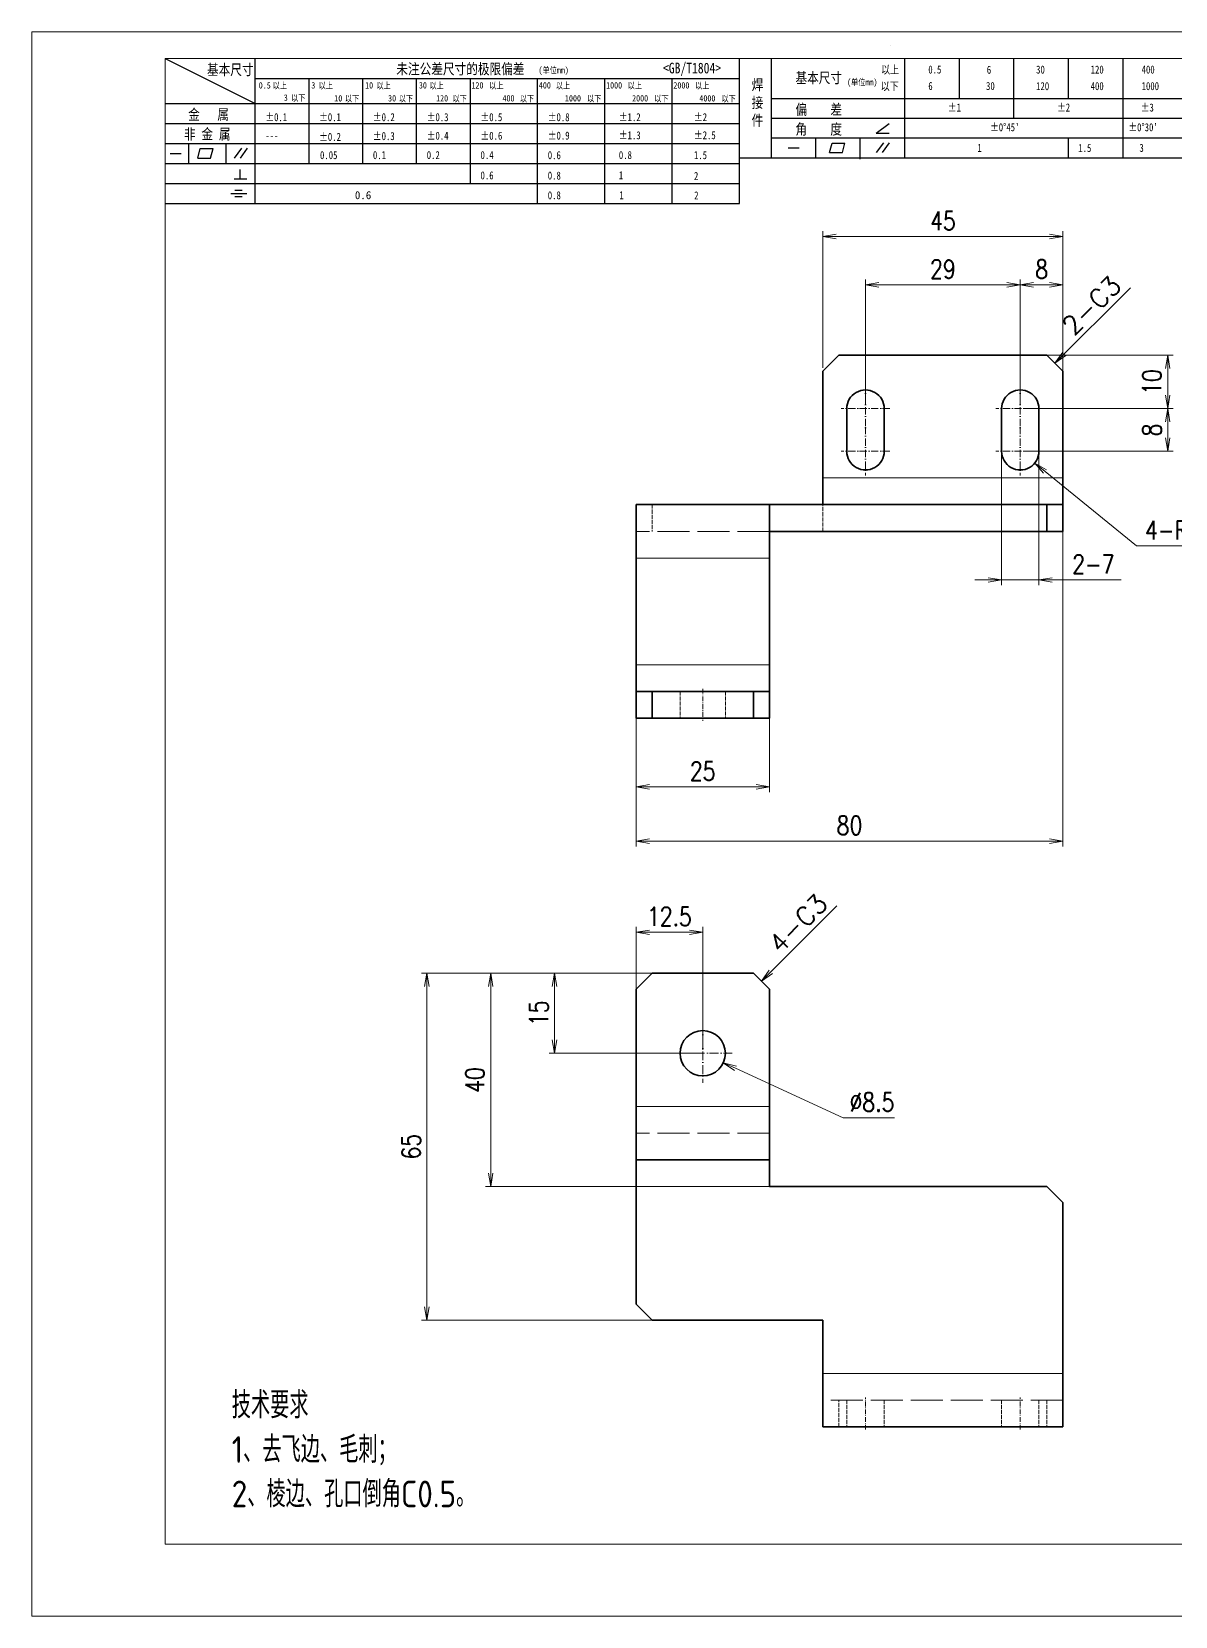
# Model space of a CAD drawing. Header units: millimetres. Extents: x -49572 to 104182, y -50696 to 51993.
# Drawn here: x -49007.5 to -48793.2, y 46904.3 to 47201.3 of the extents above; entities that cross this region are included whole.
import ezdxf
from ezdxf.enums import TextEntityAlignment as Align

# ---------------------------------------------------------------- set-up
doc = ezdxf.new("R2010")
doc.units = ezdxf.units.MM
doc.header["$LTSCALE"] = 0.5
doc.linetypes.add('DASHDOT', pattern=[18.5, 12, -3, 0.5, -3])
doc.linetypes.add('DASHED', pattern=[15, 12, -3])
for name, color, linetype, lineweight in [('DIM', 3, 'Continuous', 13), ('图框', 7, 'Continuous', 18), ('标注线', 3, 'Continuous', 18), ('细实线', 3, 'Continuous', 18)]:
    doc.layers.add(name, color=color, linetype=linetype, lineweight=lineweight)
doc.layers.add('图\\M+19E79\\M+195B6\\M+18E9A', color=7, linetype='Continuous')
doc.layers.add('打印', color=7, linetype='Continuous', lineweight=15, plot=False)
doc.layers.add('打印-禁用', color=7, linetype='Continuous', lineweight=15, plot=False)
doc.styles.add('DIM', font='romans.shx', dxfattribs={"width": 0.8, "bigfont": 'bigfont.shx'})
doc.styles.add('国标', font='simfang.ttf', dxfattribs={"width": 0.8})
doc.styles.add('机械长仿宋', font='gbenor.shx', dxfattribs={"height": 1, "bigfont": 'gbcbig.shx'})
doc.dimstyles.new('DEH 1-1$0', dxfattribs={"dimtxt": 3.5, "dimasz": 2.5, "dimexe": 1, "dimexo": 0.625, "dimgap": 1.2, "dimtad": 1, "dimzin": 9, "dimdsep": 46, "dimtxsty": 'DIM', "dimblk": 'OPEN', "dimcen": 0, "dimclrd": 8, "dimclre": 8, "dimclrt": 2, "dimazin": 2, "dimtfac": 0.5, "dimtmove": 0, "dimatfit": 3, "dimldrblk": 'OPEN', "dimfxl": 0, "dimtolj": 2, "dimlwd": 18, "dimlwe": 18, "dimarcsym": 0})
doc.dimstyles.new('DEH 1-1$3', dxfattribs={"dimtxt": 3.5, "dimasz": 2.5, "dimexe": 1, "dimexo": 0.625, "dimgap": 1.2, "dimtad": 1, "dimtoh": 1, "dimdsep": 46, "dimtxsty": 'DIM', "dimblk": 'OPEN', "dimcen": 0, "dimclrd": 8, "dimclre": 8, "dimclrt": 2, "dimazin": 2, "dimtfac": 0.5, "dimtofl": 0, "dimtmove": 0, "dimatfit": 3, "dimldrblk": 'OPEN', "dimfxl": 0, "dimtolj": 2, "dimlwd": 18, "dimlwe": 18, "dimarcsym": 0})
doc.dimstyles.new('DEH 1-1$4', dxfattribs={"dimtxt": 3.5, "dimasz": 2.5, "dimexe": 1, "dimexo": 0.625, "dimgap": 1.2, "dimtad": 1, "dimtoh": 1, "dimdsep": 46, "dimtxsty": 'DIM', "dimblk": 'OPEN', "dimcen": 0, "dimclrd": 8, "dimclre": 8, "dimclrt": 2, "dimazin": 2, "dimtfac": 0.5, "dimtofl": 0, "dimtmove": 0, "dimatfit": 3, "dimldrblk": 'OPEN', "dimfxl": 0, "dimtolj": 2, "dimlwd": 18, "dimlwe": 18, "dimarcsym": 0})
doc.dimstyles.new('LAM1-1', dxfattribs={"dimtxt": 3.5, "dimasz": 2.5, "dimexe": 1, "dimexo": 0.625, "dimgap": 1.2, "dimtad": 3, "dimdsep": 46, "dimtxsty": 'DIM', "dimblk": 'OPEN', "dimcen": 0, "dimclrd": 3, "dimclre": 3, "dimclrt": 2, "dimazin": 2, "dimtfac": 0.5, "dimtmove": 0, "dimatfit": 3, "dimldrblk": 'OPEN', "dimfxl": 0, "dimlwd": 13, "dimlwe": 13, "dimarcsym": 0})

# ---------------------------------------------------------------- blocks, each defined once
blk = doc.blocks.new('GZDEH零件A3图框V01版')
at = {"layer": '图\\M+19E79\\M+195B6\\M+18E9A', "color": 9}
for p, q in [((2882.49, -1554.46), (2899.37, -1562.92)), ((2899.37, -1581.67), (2899.37, -1554.46)), ((2990.09, -1581.67), (2990.09, -1554.46)), ((2996.09, -1573.08), (2996.09, -1554.46)), ((3021.09, -1561.98), (3021.09, -1554.46)), ((3031.31, -1561.98), (3031.31, -1554.46)), ((3041.53, -1561.98), (3041.53, -1554.46)), ((3051.75, -1561.98), (3051.75, -1554.46)), ((3061.98, -1561.98), (3061.98, -1554.46)), ((2899.37, -1558.24), (2990.09, -1558.24)), ((2909.45, -1574.17), (2909.45, -1558.24)), ((2919.53, -1574.17), (2919.53, -1558.24)), ((2929.61, -1574.17), (2929.61, -1558.24)), ((2939.69, -1577.92), (2939.69, -1558.24)), ((2952.29, -1581.67), (2952.29, -1558.24)), ((2964.89, -1581.67), (2964.89, -1558.24)), ((2977.49, -1581.67), (2977.49, -1558.24)), ((2996.09, -1561.98), (3113.09, -1561.98)), ((3021.09, -1573.08), (3021.09, -1561.98)), ((3041.53, -1565.68), (3041.53, -1561.98)), ((3061.98, -1573.08), (3061.98, -1561.98)), ((2882.49, -1562.92), (2990.09, -1562.92)), ((2882.49, -1566.67), (2990.09, -1566.67)), ((2996.09, -1565.68), (3113.09, -1565.68)), ((3015.75, -1568.51), (3018.15, -1566.66)), ((2882.49, -1570.42), (2990.09, -1570.42)), ((2886.92, -1574.12), (2886.92, -1570.42)), ((2893.91, -1574.12), (2893.91, -1570.42)), ((2996.09, -1569.38), (3113.09, -1569.38)), ((3004.42, -1573.08), (3004.42, -1569.38)), ((3006.97, -1572.12), (3007.45, -1570.33)), ((3007.45, -1570.33), (3009.86, -1570.33)), ((3009.39, -1572.12), (3009.86, -1570.33)), ((3012.75, -1573.08), (3012.75, -1569.38)), ((3015.75, -1568.51), (3018.15, -1568.51)), ((3015.81, -1572.12), (3017.15, -1570.26)), ((3016.89, -1572.12), (3018.23, -1570.26)), ((3051.75, -1573.08), (3051.75, -1569.38)), ((2883.43, -1572.27), (2885.49, -1572.27)), ((2888.59, -1573.16), (2889.07, -1571.37)), ((2888.59, -1573.16), (2891, -1573.16)), ((2889.07, -1571.37), (2891.48, -1571.37)), ((2891, -1573.16), (2891.48, -1571.37)), ((2895.52, -1573.16), (2896.85, -1571.3)), ((2896.6, -1573.16), (2897.94, -1571.3)), ((2990.09, -1573.08), (3113.09, -1573.08)), ((2999.26, -1571.23), (3001.32, -1571.23)), ((3006.97, -1572.12), (3009.39, -1572.12)), ((3012.75, -1573.33), (3012.75, -1573.08)), ((2882.49, -1574.17), (2990.09, -1574.17)), ((2895.42, -1577.05), (2897.81, -1577.05)), ((2896.58, -1577.05), (2896.58, -1575.28)), ((2882.49, -1577.92), (2990.09, -1577.92)), ((2894.79, -1579.77), (2897.77, -1579.77)), ((2895.57, -1579.17), (2896.92, -1579.17)), ((2882.49, -1581.67), (2990.09, -1581.67)), ((2895.57, -1580.37), (2896.93, -1580.37))]:
    blk.add_line(p, q, dxfattribs=at)
at = {"layer": '图框', "linetype": 'Continuous'}
for p, q in [((2882.49, -1554.46), (2882.49, -1832.96)), ((3272.49, -1554.46), (2882.49, -1554.46)), ((2882.49, -1832.96), (3272.49, -1832.96))]:
    blk.add_line(p, q, dxfattribs=at)
at = {"layer": '打印-禁用', "linetype": 'Continuous'}
for p, q in [((2857.49, -1549.46), (2857.49, -1846.46)), ((3277.49, -1549.46), (2857.49, -1549.46)), ((2857.49, -1846.46), (3277.49, -1846.46))]:
    blk.add_line(p, q, dxfattribs=at)
at = {"layer": '图\\M+19E79\\M+195B6\\M+18E9A', "color": 9, "style": '国标', "width": 0.8}
for s, height, p in [('基本尺寸', 2, (2890.33, -1557.58)), ('未注公差尺寸的极限偏差', 2, (2925.81, -1557.44)), ('<GB/T1804>', 2, (2975.78, -1557.27)), ('以上', 1.5, (3016.64, -1557.33)), ('0.5', 1.5, (3025.49, -1557.3)), ('6', 1.5, (3036.45, -1557.34)), ('30', 1.5, (3045.69, -1557.31)), ('120', 1.5, (3055.91, -1557.31)), ('400', 1.5, (3065.46, -1557.31)), ('30', 1.2, (2930.04, -1560.11)), ('基本尺寸', 2, (3000.6, -1559.1)), ('以下', 1.5, (3016.58, -1560.43)), ('6', 1.5, (3025.49, -1560.38)), ('30', 1.5, (3036.31, -1560.39)), ('120', 1.5, (3045.69, -1560.41)), ('400', 1.5, (3055.91, -1560.41)), ('1000', 1.5, (3065.46, -1560.41)), ('金   属', 2, (2886.82, -1565.98)), ('±0.1', 1.5, (2901.27, -1566.23)), ('±0.1', 1.5, (2911.35, -1566.23)), ('±0.2', 1.5, (2921.43, -1566.23)), ('±0.3', 1.5, (2931.51, -1566.23)), ('±0.5', 1.5, (2941.59, -1566.23)), ('±0.8', 1.5, (2954.19, -1566.23)), ('±1.2', 1.5, (2967.51, -1566.23)), ('±2', 1.5, (2981.58, -1566.23)), ('偏    差', 2, (3000.6, -1565.04)), ('±1', 1.5, (3029.16, -1564.42)), ('±2', 1.5, (3049.61, -1564.42)), ('±3', 1.5, (3065.3, -1564.42)), ('非 金 属', 2, (2886.02, -1569.65)), ('±0.3', 1.5, (2921.43, -1569.77)), ('±0.4', 1.5, (2931.51, -1569.71)), ('±0.6', 1.5, (2941.59, -1569.71)), ('±0.9', 1.5, (2954.19, -1569.68)), ('±1.3', 1.5, (2967.51, -1569.62)), ('±2.5', 1.5, (2981.58, -1569.61)), ('角    度', 2, (3000.6, -1568.74)), ("±0%%D45'", 1.5, (3037.06, -1568.12)), ("±0%%D30'", 1.5, (3062.98, -1568.12)), ('---', 1.5, (2901.27, -1569.65)), ('±0.2', 1.5, (2911.35, -1569.92)), ('1', 1.5, (3034.69, -1571.98)), ('1.5', 1.5, (3053.59, -1572.01)), ('3', 1.5, (3065.05, -1571.98)), ('0.1', 1.5, (2921.43, -1573.34)), ('0.2', 1.5, (2931.51, -1573.33)), ('0.4', 1.5, (2941.59, -1573.33)), ('0.6', 1.5, (2954.19, -1573.35)), ('0.8', 1.5, (2967.51, -1573.33)), ('1.5', 1.5, (2981.58, -1573.34)), ('0.6', 1.5, (2941.59, -1577.14)), ('0.8', 1.5, (2954.19, -1577.17)), ('1', 1.5, (2967.51, -1577.12)), ('2', 1.5, (2981.58, -1577.26)), ('0.8', 1.5, (2954.19, -1580.87)), ('1', 1.5, (2967.59, -1580.86)), ('2', 1.5, (2981.62, -1580.89))]:
    blk.add_text(s, height=height, dxfattribs=at).set_placement(p)
at = {"layer": '图\\M+19E79\\M+195B6\\M+18E9A', "color": 9, "lineweight": 15, "style": '国标', "width": 0.8}
for s, p in [('(单位mm)', (2952.44, -1557.27)), ('0.5', (2900.03, -1560.11)), ('以上', (2902.64, -1560.16)), ('3', (2909.88, -1560.11)), ('以上', (2911.25, -1560.16)), ('10', (2919.96, -1560.11)), ('以上', (2922.09, -1560.16)), ('以上', (2932.02, -1560.16)), ('120', (2939.88, -1560.11)), ('以上', (2943.21, -1560.16)), ('400', (2952.52, -1560.11)), ('以上', (2955.68, -1560.16)), ('1000', (2965.12, -1560.11)), ('以上', (2969.16, -1560.16)), ('2000', (2977.72, -1560.11)), ('以上', (2981.8, -1560.16)), ('(单位mm)', (3010.27, -1559.51)), ('3', (2904.73, -1562.41)), ('以下', (2906.1, -1562.46)), ('10', (2914.19, -1562.54)), ('以下', (2916.18, -1562.59)), ('30', (2924.27, -1562.54)), ('以下', (2926.26, -1562.59)), ('120', (2933.26, -1562.54)), ('以下', (2936.34, -1562.59)), ('400', (2945.7, -1562.54)), ('以下', (2948.94, -1562.59)), ('1000', (2957.41, -1562.54)), ('以下', (2961.54, -1562.59)), ('2000', (2969.99, -1562.54)), ('以下', (2974.14, -1562.59)), ('4000', (2982.59, -1562.54)), ('以下', (2986.74, -1562.59))]:
    blk.add_text(s, height=1.2, dxfattribs=at).set_placement(p)
at = {"layer": '图\\M+19E79\\M+195B6\\M+18E9A', "color": 9, "lineweight": 13, "style": '国标'}
blk.add_text('0.6', height=1.5, dxfattribs=at).set_placement((2918.05, -1580.85))
at = {"layer": '图\\M+19E79\\M+195B6\\M+18E9A', "color": 9, "insert": (2992.39, -1558.41), "char_height": 2, "width": 3.1877, "attachment_point": 1, "style": '国标'}
blk.add_mtext('焊\\P接\\P件', dxfattribs=at)
at = {"layer": '图\\M+19E79\\M+195B6\\M+18E9A', "color": 9, "insert": (2911.51, -1573.37), "char_height": 1.5, "attachment_point": 7, "style": '国标'}
blk.add_mtext_dynamic_manual_height_columns('0.05', width=5.1982, gutter_width=12.5, heights=[0], dxfattribs=at)
blk = doc.blocks.new('DEH A3')
at = {"layer": '图框'}
blk.add_blockref('GZDEH零件A3图框V01版', (-2857.49, 1846.46), dxfattribs=at)
blk = doc.blocks.new('_Open')
at = {"color": 0, "linetype": 'ByBlock', "lineweight": -2}
for p, q in [((-1, 0.17), (0, 0)), ((-1, -0.17), (0, 0)), ((0, 0), (-1, 0))]:
    blk.add_line(p, q, dxfattribs=at)
blk = doc.blocks.new('*D29')
at = {"layer": 'Defpoints', "color": 0, "transparency": 16777216}
for p in [(-48814.25, 47162.91), (-48859.25, 47137.66), (-48814.25, 47132.17)]:
    blk.add_point(p, dxfattribs=at)
at = {"layer": '标注线', "color": 8, "lineweight": 18, "transparency": 16777216}
for p, q in [((-48859.25, 47138.28), (-48859.25, 47163.91)), ((-48814.25, 47132.8), (-48814.25, 47163.91)), ((-48856.75, 47162.91), (-48816.75, 47162.91))]:
    blk.add_line(p, q, dxfattribs=at)
at = {"layer": '标注线', "color": 8, "lineweight": 18, "transparency": 16777216, "xscale": 2.5, "yscale": 2.5, "zscale": 2.5, "rotation": 180}
blk.add_blockref('_Open', (-48859.25, 47162.91), dxfattribs=at)
at = {"layer": '标注线', "color": 8, "lineweight": 18, "transparency": 16777216, "xscale": 2.5, "yscale": 2.5, "zscale": 2.5}
blk.add_blockref('_Open', (-48814.25, 47162.91), dxfattribs=at)
at = {"layer": '标注线', "color": 2, "transparency": 16777216, "insert": (-48836.75, 47165.86), "char_height": 3.5, "attachment_point": 5, "style": 'DIM'}
blk.add_mtext('\\A2;45', dxfattribs=at)
blk = doc.blocks.new('*D30')
at = {"layer": 'Defpoints', "color": 0, "transparency": 16777216}
for p in [(-48814.25, 47153.85), (-48814.25, 47134.5), (-48822.25, 47130.66)]:
    blk.add_point(p, dxfattribs=at)
at = {"layer": '标注线', "color": 8, "lineweight": 18, "transparency": 16777216}
for p, q in [((-48822.25, 47131.28), (-48822.25, 47154.85)), ((-48814.25, 47135.12), (-48814.25, 47154.85)), ((-48819.75, 47153.85), (-48816.75, 47153.85))]:
    blk.add_line(p, q, dxfattribs=at)
at = {"layer": '标注线', "color": 8, "lineweight": 18, "transparency": 16777216, "xscale": 2.5, "yscale": 2.5, "zscale": 2.5, "rotation": 180}
blk.add_blockref('_Open', (-48822.25, 47153.85), dxfattribs=at)
at = {"layer": '标注线', "color": 8, "lineweight": 18, "transparency": 16777216, "xscale": 2.5, "yscale": 2.5, "zscale": 2.5}
blk.add_blockref('_Open', (-48814.25, 47153.85), dxfattribs=at)
at = {"layer": '标注线', "color": 2, "transparency": 16777216, "insert": (-48818.25, 47156.8), "char_height": 3.5, "attachment_point": 5, "style": 'DIM'}
blk.add_mtext('\\A2;8', dxfattribs=at)
blk = doc.blocks.new('*D31')
at = {"layer": 'Defpoints', "color": 0, "transparency": 16777216}
for p in [(-48851.25, 47153.85), (-48851.25, 47130.66), (-48822.25, 47130.66)]:
    blk.add_point(p, dxfattribs=at)
at = {"layer": '标注线', "color": 8, "lineweight": 18, "transparency": 16777216}
for p, q in [((-48851.25, 47131.28), (-48851.25, 47154.85)), ((-48822.25, 47131.28), (-48822.25, 47154.85)), ((-48824.75, 47153.85), (-48848.75, 47153.85))]:
    blk.add_line(p, q, dxfattribs=at)
at = {"layer": '标注线', "color": 8, "lineweight": 18, "transparency": 16777216, "xscale": 2.5, "yscale": 2.5, "zscale": 2.5, "rotation": 180}
blk.add_blockref('_Open', (-48851.25, 47153.85), dxfattribs=at)
at = {"layer": '标注线', "color": 8, "lineweight": 18, "transparency": 16777216, "xscale": 2.5, "yscale": 2.5, "zscale": 2.5}
blk.add_blockref('_Open', (-48822.25, 47153.85), dxfattribs=at)
at = {"layer": '标注线', "color": 2, "transparency": 16777216, "insert": (-48836.75, 47156.8), "char_height": 3.5, "attachment_point": 5, "style": 'DIM'}
blk.add_mtext('\\A2;29', dxfattribs=at)
blk = doc.blocks.new('*D32')
at = {"layer": 'Defpoints', "color": 0, "transparency": 16777216}
for p in [(-48826.35, 47140.66), (-48822.25, 47130.66), (-48794.63, 47130.66)]:
    blk.add_point(p, dxfattribs=at)
at = {"layer": '标注线', "color": 8, "lineweight": 18, "transparency": 16777216}
for p, q in [((-48825.72, 47140.66), (-48793.63, 47140.66)), ((-48794.63, 47138.16), (-48794.63, 47133.16)), ((-48821.63, 47130.66), (-48793.63, 47130.66))]:
    blk.add_line(p, q, dxfattribs=at)
at = {"layer": '标注线', "color": 8, "lineweight": 18, "transparency": 16777216, "xscale": 2.5, "yscale": 2.5, "zscale": 2.5}
for p, rotation in [((-48794.63, 47140.66), 90), ((-48794.63, 47130.66), 270)]:
    blk.add_blockref('_Open', p, dxfattribs=dict(at, rotation=rotation))
at = {"layer": '标注线', "color": 2, "transparency": 16777216, "insert": (-48797.58, 47135.66), "char_height": 3.5, "attachment_point": 5, "rotation": 90, "style": 'DIM'}
blk.add_mtext('\\A2;10', dxfattribs=at)
blk = doc.blocks.new('*D33')
at = {"layer": 'Defpoints', "color": 0, "transparency": 16777216}
for p in [(-48822.25, 47130.66), (-48822.25, 47122.66), (-48794.63, 47122.66)]:
    blk.add_point(p, dxfattribs=at)
at = {"layer": '标注线', "color": 8, "lineweight": 18, "transparency": 16777216}
for p, q in [((-48821.63, 47130.66), (-48793.63, 47130.66)), ((-48794.63, 47128.16), (-48794.63, 47125.16)), ((-48821.63, 47122.66), (-48793.63, 47122.66))]:
    blk.add_line(p, q, dxfattribs=at)
at = {"layer": '标注线', "color": 8, "lineweight": 18, "transparency": 16777216, "xscale": 2.5, "yscale": 2.5, "zscale": 2.5}
for p, rotation in [((-48794.63, 47130.66), 90), ((-48794.63, 47122.66), 270)]:
    blk.add_blockref('_Open', p, dxfattribs=dict(at, rotation=rotation))
at = {"layer": '标注线', "color": 2, "transparency": 16777216, "insert": (-48797.58, 47126.66), "char_height": 3.5, "attachment_point": 5, "rotation": 90, "style": 'DIM'}
blk.add_mtext('\\A2;8', dxfattribs=at)
blk = doc.blocks.new('*D34')
at = {"layer": 'Defpoints', "color": 0, "transparency": 16777216}
for p in [(-48825.75, 47124.07), (-48818.75, 47124.07), (-48818.75, 47098.55)]:
    blk.add_point(p, dxfattribs=at)
at = {"layer": '标注线', "color": 8, "lineweight": 18, "transparency": 16777216}
for p, q in [((-48825.75, 47123.45), (-48825.75, 47097.55)), ((-48818.75, 47123.45), (-48818.75, 47097.55)), ((-48828.25, 47098.55), (-48830.75, 47098.55)), ((-48825.75, 47098.55), (-48818.75, 47098.55)), ((-48816.25, 47098.55), (-48803.35, 47098.55))]:
    blk.add_line(p, q, dxfattribs=at)
at = {"layer": '标注线', "color": 8, "lineweight": 18, "transparency": 16777216, "xscale": 2.5, "yscale": 2.5, "zscale": 2.5}
blk.add_blockref('_Open', (-48825.75, 47098.55), dxfattribs=at)
at = {"layer": '标注线', "color": 8, "lineweight": 18, "transparency": 16777216, "xscale": 2.5, "yscale": 2.5, "zscale": 2.5, "rotation": 180}
blk.add_blockref('_Open', (-48818.75, 47098.55), dxfattribs=at)
at = {"layer": '标注线', "color": 2, "transparency": 16777216, "insert": (-48808.55, 47101.5), "char_height": 3.5, "attachment_point": 5, "style": 'DIM'}
blk.add_mtext('\\A2;{\\Fromans,bigfont|c134;2-}7', dxfattribs=at)
blk = doc.blocks.new('*D35')
at = {"layer": 'Defpoints', "color": 0, "transparency": 16777216}
for p in [(-48894.25, 47088.19), (-48869.25, 47088.19), (-48869.25, 47059.77)]:
    blk.add_point(p, dxfattribs=at)
at = {"layer": '标注线', "color": 8, "lineweight": 18, "transparency": 16777216}
for p, q in [((-48894.25, 47087.56), (-48894.25, 47058.77)), ((-48869.25, 47087.56), (-48869.25, 47058.77)), ((-48891.75, 47059.77), (-48871.75, 47059.77))]:
    blk.add_line(p, q, dxfattribs=at)
at = {"layer": '标注线', "color": 8, "lineweight": 18, "transparency": 16777216, "xscale": 2.5, "yscale": 2.5, "zscale": 2.5, "rotation": 180}
blk.add_blockref('_Open', (-48894.25, 47059.77), dxfattribs=at)
at = {"layer": '标注线', "color": 8, "lineweight": 18, "transparency": 16777216, "xscale": 2.5, "yscale": 2.5, "zscale": 2.5}
blk.add_blockref('_Open', (-48869.25, 47059.77), dxfattribs=at)
at = {"layer": '标注线', "color": 2, "transparency": 16777216, "insert": (-48881.75, 47062.72), "char_height": 3.5, "attachment_point": 5, "style": 'DIM'}
blk.add_mtext('\\A2;25', dxfattribs=at)
blk = doc.blocks.new('*D36')
at = {"layer": 'Defpoints', "color": 0, "transparency": 16777216}
for p in [(-48814.25, 47130.66), (-48894.25, 47088.19), (-48814.25, 47049.6)]:
    blk.add_point(p, dxfattribs=at)
at = {"layer": '标注线', "color": 8, "lineweight": 18, "transparency": 16777216}
for p, q in [((-48814.25, 47130.03), (-48814.25, 47048.6)), ((-48894.25, 47087.56), (-48894.25, 47048.6)), ((-48891.75, 47049.6), (-48816.75, 47049.6))]:
    blk.add_line(p, q, dxfattribs=at)
at = {"layer": '标注线', "color": 8, "lineweight": 18, "transparency": 16777216, "xscale": 2.5, "yscale": 2.5, "zscale": 2.5, "rotation": 180}
blk.add_blockref('_Open', (-48894.25, 47049.6), dxfattribs=at)
at = {"layer": '标注线', "color": 8, "lineweight": 18, "transparency": 16777216, "xscale": 2.5, "yscale": 2.5, "zscale": 2.5}
blk.add_blockref('_Open', (-48814.25, 47049.6), dxfattribs=at)
at = {"layer": '标注线', "color": 2, "transparency": 16777216, "insert": (-48854.25, 47052.55), "char_height": 3.5, "attachment_point": 5, "style": 'DIM'}
blk.add_mtext('\\A2;80', dxfattribs=at)
blk = doc.blocks.new('*D37')
at = {"layer": 'Defpoints', "color": 0, "transparency": 16777216}
for p in [(-48909.51, 47024.84), (-48881.75, 47024.84), (-48881.75, 47009.84)]:
    blk.add_point(p, dxfattribs=at)
at = {"layer": '标注线', "color": 8, "lineweight": 18, "transparency": 16777216}
for p, q in [((-48882.38, 47024.84), (-48910.51, 47024.84)), ((-48909.51, 47012.34), (-48909.51, 47022.34)), ((-48882.38, 47009.84), (-48910.51, 47009.84))]:
    blk.add_line(p, q, dxfattribs=at)
at = {"layer": '标注线', "color": 8, "lineweight": 18, "transparency": 16777216, "xscale": 2.5, "yscale": 2.5, "zscale": 2.5}
for p, rotation in [((-48909.51, 47024.84), 90), ((-48909.51, 47009.84), 270)]:
    blk.add_blockref('_Open', p, dxfattribs=dict(at, rotation=rotation))
at = {"layer": '标注线', "color": 2, "transparency": 16777216, "insert": (-48912.46, 47017.34), "char_height": 3.5, "attachment_point": 5, "rotation": 90, "style": 'DIM'}
blk.add_mtext('\\A2;15', dxfattribs=at)
blk = doc.blocks.new('*D38')
at = {"layer": 'Defpoints', "color": 0, "transparency": 16777216}
for p in [(-48894.25, 47032.51), (-48894.25, 47015.11), (-48881.75, 47009.84)]:
    blk.add_point(p, dxfattribs=at)
at = {"layer": '标注线', "color": 8, "lineweight": 18, "transparency": 16777216}
for p, q in [((-48894.25, 47015.74), (-48894.25, 47033.51)), ((-48881.75, 47010.46), (-48881.75, 47033.51)), ((-48884.25, 47032.51), (-48891.75, 47032.51))]:
    blk.add_line(p, q, dxfattribs=at)
at = {"layer": '标注线', "color": 8, "lineweight": 18, "transparency": 16777216, "xscale": 2.5, "yscale": 2.5, "zscale": 2.5, "rotation": 180}
blk.add_blockref('_Open', (-48894.25, 47032.51), dxfattribs=at)
at = {"layer": '标注线', "color": 8, "lineweight": 18, "transparency": 16777216, "xscale": 2.5, "yscale": 2.5, "zscale": 2.5}
blk.add_blockref('_Open', (-48881.75, 47032.51), dxfattribs=at)
at = {"layer": '标注线', "color": 2, "transparency": 16777216, "insert": (-48888, 47035.46), "char_height": 3.5, "attachment_point": 5, "style": 'DIM'}
blk.add_mtext('\\A2;12.5', dxfattribs=at)
blk = doc.blocks.new('*D39')
at = {"layer": 'Defpoints', "color": 0, "transparency": 16777216}
for p in [(-48885.61, 47011.61), (-48877.89, 47008.06)]:
    blk.add_point(p, dxfattribs=at)
at = {"layer": '标注线', "color": 8, "lineweight": 18, "transparency": 16777216}
for p, q in [((-48855.44, 46997.75), (-48875.62, 47007.02)), ((-48845.84, 46997.75), (-48855.44, 46997.75))]:
    blk.add_line(p, q, dxfattribs=at)
at = {"layer": '标注线', "color": 8, "lineweight": 18, "transparency": 16777216, "xscale": 2.5, "yscale": 2.5, "zscale": 2.5, "rotation": 155.3277619065723}
blk.add_blockref('_Open', (-48877.89, 47008.06), dxfattribs=at)
at = {"layer": '标注线', "color": 2, "transparency": 16777216, "insert": (-48850.04, 47000.7), "char_height": 3.5, "attachment_point": 5, "style": 'DIM'}
blk.add_mtext('\\A2;∅8.5', dxfattribs=at)
blk = doc.blocks.new('*D40')
at = {"layer": 'Defpoints', "color": 0, "transparency": 16777216}
for p in [(-48822.25, 47122.66), (-48819.54, 47120.45)]:
    blk.add_point(p, dxfattribs=at)
at = {"layer": '标注线', "color": 8, "lineweight": 18, "transparency": 16777216}
for p, q in [((-48800.45, 47104.93), (-48817.6, 47118.87)), ((-48784.45, 47104.93), (-48800.45, 47104.93))]:
    blk.add_line(p, q, dxfattribs=at)
at = {"layer": '标注线', "color": 8, "lineweight": 18, "transparency": 16777216, "xscale": 2.5, "yscale": 2.5, "zscale": 2.5, "rotation": 140.8737293593068}
blk.add_blockref('_Open', (-48819.54, 47120.45), dxfattribs=at)
at = {"layer": '标注线', "color": 2, "transparency": 16777216, "insert": (-48791.85, 47107.88), "char_height": 3.5, "attachment_point": 5, "style": 'DIM'}
blk.add_mtext('\\A2;{\\Fromans,bigfont|c134;4-}R3.5', dxfattribs=at)
blk = doc.blocks.new('*D41')
at = {"layer": 'Defpoints', "color": 0, "transparency": 16777216}
for p in [(-48876.51, 47024.84), (-48933.43, 46959.84), (-48876.51, 46959.84)]:
    blk.add_point(p, dxfattribs=at)
at = {"layer": '标注线', "color": 8, "lineweight": 18, "transparency": 16777216}
for p, q in [((-48877.13, 47024.84), (-48934.43, 47024.84)), ((-48933.43, 47022.34), (-48933.43, 46962.34)), ((-48877.13, 46959.84), (-48934.43, 46959.84))]:
    blk.add_line(p, q, dxfattribs=at)
at = {"layer": '标注线', "color": 8, "lineweight": 18, "transparency": 16777216, "xscale": 2.5, "yscale": 2.5, "zscale": 2.5}
for p, rotation in [((-48933.43, 47024.84), 90), ((-48933.43, 46959.84), 270)]:
    blk.add_blockref('_Open', p, dxfattribs=dict(at, rotation=rotation))
at = {"layer": '标注线', "color": 2, "transparency": 16777216, "insert": (-48936.38, 46992.34), "char_height": 3.5, "attachment_point": 5, "rotation": 90, "style": 'DIM'}
blk.add_mtext('\\A2;65', dxfattribs=at)
blk = doc.blocks.new('*D42')
at = {"layer": 'Defpoints', "color": 0, "transparency": 16777216}
for p in [(-48921.48, 47024.84), (-48876.51, 47024.84), (-48860.48, 46984.84)]:
    blk.add_point(p, dxfattribs=at)
at = {"layer": '标注线', "color": 8, "lineweight": 18, "transparency": 16777216}
for p, q in [((-48877.13, 47024.84), (-48922.48, 47024.84)), ((-48921.48, 46987.34), (-48921.48, 47022.34)), ((-48861.11, 46984.84), (-48922.48, 46984.84))]:
    blk.add_line(p, q, dxfattribs=at)
at = {"layer": '标注线', "color": 8, "lineweight": 18, "transparency": 16777216, "xscale": 2.5, "yscale": 2.5, "zscale": 2.5}
for p, rotation in [((-48921.48, 47024.84), 90), ((-48921.48, 46984.84), 270)]:
    blk.add_blockref('_Open', p, dxfattribs=dict(at, rotation=rotation))
at = {"layer": '标注线', "color": 2, "transparency": 16777216, "insert": (-48924.43, 47004.84), "char_height": 3.5, "attachment_point": 5, "rotation": 90, "style": 'DIM'}
blk.add_mtext('\\A2;40', dxfattribs=at)
blk = doc.blocks.new('CHAMFER_DIM_R')
at = {"layer": 'DIM', "color": 2, "style": 'DIM'}
blk.add_attdef('000', text='', height=3.5, rotation=90, dxfattribs=at).set_placement((0, 6), align=Align.BOTTOM_LEFT)
at = {"layer": 'DIM'}
blk.add_leader([(0, 0), (0, 20)], dimstyle='LAM1-1', dxfattribs=at)

msp = doc.modelspace()

# ---------------------------------------------------------------- linework, layer by layer
at = {"color": 7, "lineweight": 35, "ltscale": 0.106066}
for p, q in [((-48856.251, 47140.66), (-48859.251, 47137.66)), ((-48814.251, 47137.66), (-48817.251, 47140.66)), ((-48894.251, 47021.839), (-48891.251, 47024.839)), ((-48872.251, 47024.839), (-48869.251, 47021.839)), ((-48817.251, 46984.839), (-48814.251, 46981.839)), ((-48894.251, 46962.839), (-48891.251, 46959.839))]:
    msp.add_line(p, q, dxfattribs=at)
at = {"color": 7, "lineweight": 35}
for p, q in [((-48856.251, 47140.66), (-48817.251, 47140.66)), ((-48859.251, 47137.66), (-48859.251, 47117.66)), ((-48814.251, 47137.66), (-48814.251, 47117.66)), ((-48869.251, 47112.66), (-48894.251, 47112.66)), ((-48869.251, 47112.66), (-48817.251, 47112.66)), ((-48869.251, 47107.66), (-48817.251, 47107.66)), ((-48894.251, 47082.66), (-48894.251, 47102.66)), ((-48869.251, 47082.66), (-48869.251, 47102.66)), ((-48894.251, 47021.839), (-48894.251, 46999.839)), ((-48869.251, 47021.839), (-48869.251, 46999.839)), ((-48869.251, 46989.839), (-48894.251, 46989.839)), ((-48894.251, 46984.839), (-48894.251, 46962.839)), ((-48869.251, 46984.839), (-48817.251, 46984.839)), ((-48814.251, 46981.839), (-48814.251, 46949.798)), ((-48891.251, 46959.839), (-48859.251, 46959.839)), ((-48814.251, 46939.798), (-48859.251, 46939.798))]:
    msp.add_line(p, q, dxfattribs=at)
at = {"color": 2, "linetype": 'DASHDOT', "lineweight": 13, "ltscale": 0.227499}
for p, q in [((-48851.251, 47135.21), (-48851.251, 47126.11)), ((-48822.251, 47135.21), (-48822.251, 47126.11)), ((-48851.251, 47127.21), (-48851.251, 47118.11)), ((-48822.251, 47127.21), (-48822.251, 47118.11))]:
    msp.add_line(p, q, dxfattribs=at)
at = {"color": 2, "linetype": 'DASHDOT', "lineweight": 13, "ltscale": 0.22749}
for p, q in [((-48846.701, 47130.66), (-48855.801, 47130.66)), ((-48817.701, 47130.66), (-48826.801, 47130.66)), ((-48846.701, 47122.66), (-48855.801, 47122.66)), ((-48817.701, 47122.66), (-48826.801, 47122.66))]:
    msp.add_line(p, q, dxfattribs=at)
at = {"color": 7, "lineweight": 35, "ltscale": 0.2}
for p, q in [((-48854.751, 47122.66), (-48854.751, 47130.66)), ((-48847.751, 47130.66), (-48847.751, 47122.66)), ((-48825.751, 47122.66), (-48825.751, 47130.66)), ((-48818.751, 47130.66), (-48818.751, 47122.66))]:
    msp.add_line(p, q, dxfattribs=at)
at = {"color": 1, "linetype": 'DASHED', "lineweight": 13}
for p, q in [((-48814.251, 47117.66), (-48859.251, 47117.66)), ((-48869.251, 47107.66), (-48894.251, 47107.66)), ((-48869.251, 47102.66), (-48894.251, 47102.66)), ((-48869.251, 47082.66), (-48894.251, 47082.66)), ((-48869.251, 46999.839), (-48894.251, 46999.839)), ((-48869.251, 46994.839), (-48894.251, 46994.839)), ((-48869.251, 46984.839), (-48894.251, 46984.839)), ((-48814.251, 46949.798), (-48859.251, 46949.798)), ((-48814.251, 46944.798), (-48859.251, 46944.798))]:
    msp.add_line(p, q, dxfattribs=at)
at = {"color": 7, "lineweight": 35, "ltscale": 0.125}
for p, q in [((-48859.251, 47112.66), (-48859.251, 47117.66)), ((-48814.251, 47117.66), (-48814.251, 47112.66)), ((-48817.251, 47107.66), (-48817.251, 47112.66)), ((-48814.251, 47107.66), (-48814.251, 47112.66)), ((-48894.251, 47077.66), (-48894.251, 47082.66)), ((-48869.251, 47082.66), (-48869.251, 47077.66)), ((-48894.251, 47077.66), (-48894.251, 47072.66)), ((-48891.251, 47077.66), (-48891.251, 47072.66)), ((-48872.251, 47072.66), (-48872.251, 47077.66)), ((-48869.251, 47072.66), (-48869.251, 47077.66)), ((-48894.251, 46984.839), (-48894.251, 46989.839)), ((-48869.251, 46989.839), (-48869.251, 46984.839))]:
    msp.add_line(p, q, dxfattribs=at)
at = {"color": 7, "lineweight": 13}
for p, q in [((-48814.251, 47117.66), (-48859.251, 47117.66)), ((-48869.251, 47102.66), (-48894.251, 47102.66)), ((-48869.251, 47082.66), (-48894.251, 47082.66)), ((-48869.251, 46999.839), (-48894.251, 46999.839)), ((-48869.251, 46984.839), (-48894.251, 46984.839)), ((-48814.251, 46949.798), (-48859.251, 46949.798))]:
    msp.add_line(p, q, dxfattribs=at)
at = {"color": 7, "lineweight": 35, "ltscale": 0.25}
for p, q in [((-48894.251, 47102.66), (-48894.251, 47112.66)), ((-48869.251, 47112.66), (-48869.251, 47102.66)), ((-48894.251, 46989.839), (-48894.251, 46999.839)), ((-48869.251, 46999.839), (-48869.251, 46989.839)), ((-48859.251, 46939.798), (-48859.251, 46949.798)), ((-48814.251, 46949.798), (-48814.251, 46939.798))]:
    msp.add_line(p, q, dxfattribs=at)
at = {"color": 1, "linetype": 'DASHED', "lineweight": 13, "ltscale": 0.125}
for p, q in [((-48891.251, 47112.66), (-48891.251, 47107.66)), ((-48859.251, 47107.66), (-48859.251, 47112.66)), ((-48886.001, 47077.66), (-48886.001, 47072.66)), ((-48877.501, 47077.66), (-48877.501, 47072.66)), ((-48856.251, 46939.798), (-48856.251, 46944.798)), ((-48854.751, 46944.798), (-48854.751, 46939.798)), ((-48847.751, 46944.798), (-48847.751, 46939.798)), ((-48825.751, 46944.798), (-48825.751, 46939.798)), ((-48818.751, 46944.798), (-48818.751, 46939.798)), ((-48817.251, 46944.798), (-48817.251, 46939.798))]:
    msp.add_line(p, q, dxfattribs=at)
at = {"color": 7, "lineweight": 35, "ltscale": 0.075}
for p, q in [((-48814.251, 47112.66), (-48817.251, 47112.66)), ((-48817.251, 47107.66), (-48814.251, 47107.66)), ((-48894.251, 47077.66), (-48891.251, 47077.66)), ((-48872.251, 47077.66), (-48869.251, 47077.66)), ((-48894.251, 47072.66), (-48891.251, 47072.66)), ((-48872.251, 47072.66), (-48869.251, 47072.66))]:
    msp.add_line(p, q, dxfattribs=at)
at = {"color": 7, "lineweight": 35, "ltscale": 0.475}
for p, q in [((-48891.251, 47077.66), (-48872.251, 47077.66)), ((-48891.251, 47072.66), (-48872.251, 47072.66)), ((-48891.251, 47024.839), (-48872.251, 47024.839))]:
    msp.add_line(p, q, dxfattribs=at)
at = {"color": 2, "linetype": 'DASHDOT', "lineweight": 13, "ltscale": 0.150015}
msp.add_line((-48881.751, 47078.16), (-48881.751, 47072.159), dxfattribs=at)
at = {"color": 2, "linetype": 'DASHDOT', "lineweight": 13, "ltscale": 0.276251}
msp.add_line((-48881.751, 47015.364), (-48881.751, 47004.314), dxfattribs=at)
at = {"color": 2, "linetype": 'DASHDOT', "lineweight": 13, "ltscale": 0.27627}
msp.add_line((-48876.226, 47009.839), (-48887.277, 47009.839), dxfattribs=at)
at = {"color": 7, "lineweight": 35, "ltscale": 0.251019}
msp.add_line((-48859.251, 46959.839), (-48859.251, 46949.798), dxfattribs=at)
at = {"color": 2, "linetype": 'DASHDOT', "lineweight": 13, "ltscale": 0.15}
for p, q in [((-48851.251, 46939.298), (-48851.251, 46945.298)), ((-48822.251, 46939.298), (-48822.251, 46945.298))]:
    msp.add_line(p, q, dxfattribs=at)
at = {"color": 7, "lineweight": 35}
msp.add_circle((-48881.751, 47009.839), 4.25, dxfattribs=at)
for centre, start, end in [((-48851.251, 47130.66), 0, 180.00001), ((-48822.251, 47130.66), 0, 180.00001), ((-48851.251, 47122.66), 179.99999, 0), ((-48822.251, 47122.66), 179.99999, 0)]:
    msp.add_arc(centre, 3.5, start, end, dxfattribs=at)
at = {"layer": '打印'}
msp.add_lwpolyline([(-49007.484, 47201.308), (-48587.484, 47201.308), (-48587.484, 46904.308), (-49007.484, 46904.308)], close=True, dxfattribs=at)
at = {"layer": '细实线', "ltscale": 2.48512e-05}
msp.add_line((-48846.649, 47198.749), (-48846.648, 47198.748), dxfattribs=at)

# ---------------------------------------------------------------- block references
at = {"layer": 'DIM', "rotation": 315}
for p, values in [((-48815.751, 47139.16), {'000': '2-C3'}), ((-48870.751, 47023.339), {'000': '4-C3'})]:
    msp.add_blockref('CHAMFER_DIM_R', p, dxfattribs=at).add_auto_attribs(values)
at = {"layer": '图框'}
msp.add_blockref('DEH A3', (-49007.484, 46904.308), dxfattribs=at)

# ---------------------------------------------------------------- texts
at = {"layer": '标注线', "color": 2, "insert": (-48970.006, 46924.69), "char_height": 5, "width": 114.82461, "attachment_point": 7, "style": '机械长仿宋'}
msp.add_mtext('\\A2;技术要求\\P1、去飞边、毛刺；\\P2、棱边、孔口倒角C0.5。', dxfattribs=at)

# ---------------------------------------------------------------- dimensions: what is measured, and where the dimension line sits
at = {"layer": '标注线'}
for base, p1, p2, picture, middle in [((-48814.251, 47162.912), (-48859.251, 47137.66), (-48814.251, 47132.171), '*D29', (-48836.751, 47165.862)), ((-48851.251, 47153.845), (-48822.251, 47130.66), (-48851.251, 47130.66), '*D31', (-48836.751, 47156.795)), ((-48814.251, 47153.845), (-48822.251, 47130.66), (-48814.251, 47134.498), '*D30', (-48818.251, 47156.795)), ((-48814.251, 47049.598), (-48894.251, 47088.19), (-48814.251, 47130.66), '*D36', (-48854.251, 47052.548)), ((-48869.251, 47059.772), (-48894.251, 47088.19), (-48869.251, 47088.19), '*D35', (-48881.751, 47062.722)), ((-48894.251, 47032.511), (-48881.751, 47009.839), (-48894.251, 47015.11), '*D38', (-48888.001, 47035.461))]:
    dim = msp.add_linear_dim(base=base, p1=p1, p2=p2, dimstyle='DEH 1-1$0', dxfattribs=at)
    dim.commit()
    dim.dimension.update_dxf_attribs({"geometry": picture, "text_midpoint": middle})
for base, p1, p2, picture, middle in [((-48794.627, 47130.66), (-48826.347, 47140.66), (-48822.251, 47130.66), '*D32', (-48797.577, 47135.66)), ((-48794.627, 47122.66), (-48822.251, 47130.66), (-48822.251, 47122.66), '*D33', (-48797.577, 47126.66)), ((-48933.435, 46959.839), (-48876.509, 47024.839), (-48876.509, 46959.839), '*D41', (-48936.385, 46992.339)), ((-48921.476, 47024.839), (-48860.483, 46984.839), (-48876.509, 47024.839), '*D42', (-48924.426, 47004.839))]:
    dim = msp.add_linear_dim(base=base, p1=p1, p2=p2, angle=90, dimstyle='DEH 1-1$0', dxfattribs=at)
    dim.commit()
    dim.dimension.update_dxf_attribs({"geometry": picture, "text_midpoint": middle})
dim = msp.add_linear_dim(base=(-48818.751, 47098.549), p1=(-48825.751, 47124.07), p2=(-48818.751, 47124.07), text='{\\Fromans,bigfont|c134;2-}<>', dimstyle='DEH 1-1$0', dxfattribs=at)
dim.commit()
dim.dimension.update_dxf_attribs({"geometry": '*D34', "text_midpoint": (-48808.551, 47101.499)})
dim = msp.add_radius_dim(center=(-48822.251, 47122.66), mpoint=(-48819.536, 47120.451), text='{\\Fromans,bigfont|c134;4-}<>', dimstyle='DEH 1-1$4', dxfattribs=at)
dim.commit()
dim.dimension.update_dxf_attribs({"geometry": '*D40', "text_midpoint": (-48791.85, 47104.926), "dimtype": 164})
dim = msp.add_linear_dim(base=(-48909.512, 47024.839), p1=(-48881.751, 47009.839), p2=(-48881.751, 47024.839), angle=90, dimstyle='DEH 1-1$0', dxfattribs=at)
dim.commit()
dim.dimension.update_dxf_attribs({"geometry": '*D37', "text_midpoint": (-48909.512, 47017.339), "dimtype": 160})
dim = msp.add_diameter_dim_2p(p1=(-48885.613, 47011.613), p2=(-48877.889, 47008.065), dimstyle='DEH 1-1$3', dxfattribs=at)
dim.commit()
dim.dimension.update_dxf_attribs({"geometry": '*D39', "text_midpoint": (-48850.036, 46997.751), "dimtype": 163})

doc.saveas('drawing.dxf')
